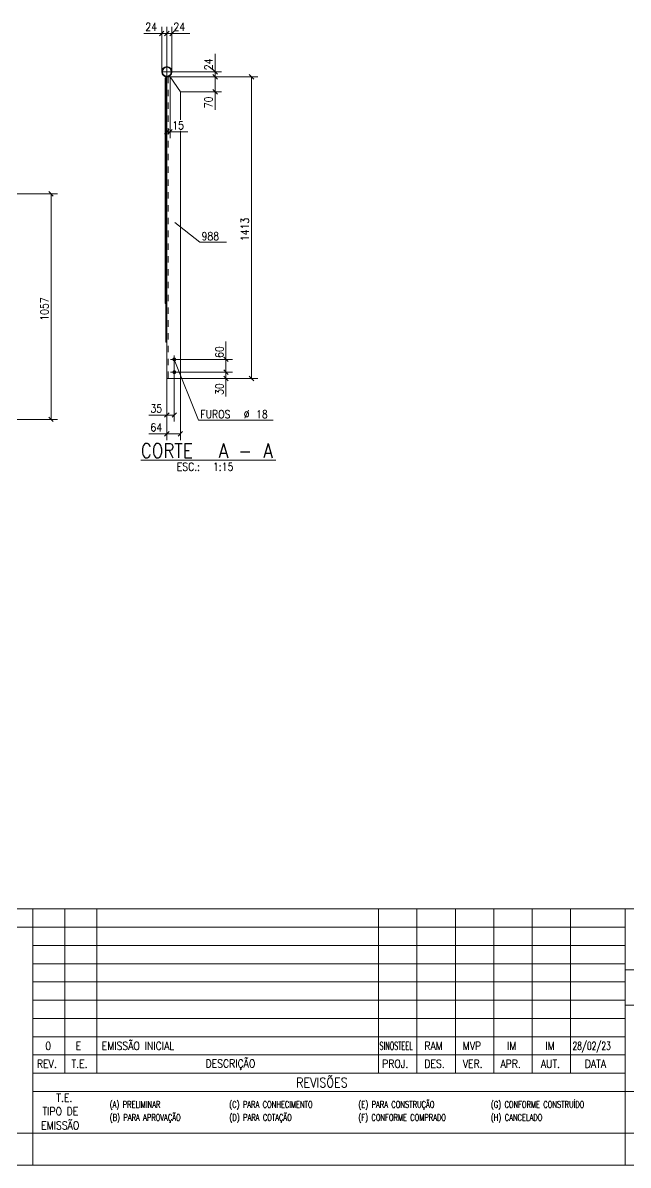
# Model space of a CAD drawing. Header units: millimetres. Extents: x 2 to 846, y 5 to 599.
# Drawn here: x 472.9 to 662, y 5 to 361.7 of the extents above; entities that cross this region are included whole.
import ezdxf

# ---------------------------------------------------------------- set-up
doc = ezdxf.new("R2010")
doc.units = ezdxf.units.MM
doc.linetypes.add('XKITLINE00', pattern=[0])
doc.linetypes.add('XKITLINE02', pattern=[4, 2, -2])
for name, color, linetype, lineweight in [('Cota', 4, 'Continuous', 0), ('Marca da peça', 2, 'Continuous', 0), ('Marca do parafuso', 4, 'Continuous', 0), ('Outro tipo de objeto', 7, 'Continuous', 0), ('Parafuso', 3, 'Continuous', 0), ('Peça', 2, 'Continuous', 0)]:
    doc.layers.add(name, color=color, linetype=linetype, lineweight=lineweight)
doc.styles.add('ROMANS', font='ROMANS__.TTF')
doc.styles.add('SIMPLEX', font='SIMPLEX_.TTF')

# ---------------------------------------------------------------- blocks, each defined once
blk = doc.blocks.new('*A26')
at = {"layer": 'Parafuso'}
for points in [[(520.23, 257.23), (520.26, 257.23), (520.28, 257.22), (520.31, 257.22), (520.34, 257.21), (520.37, 257.2), (520.4, 257.19), (520.43, 257.18), (520.45, 257.17), (520.48, 257.16), (520.5, 257.14), (520.53, 257.13), (520.55, 257.11), (520.58, 257.09), (520.6, 257.07), (520.62, 257.05), (520.64, 257.03), (520.66, 257.01), (520.68, 256.99), (520.7, 256.96), (520.71, 256.94), (520.73, 256.91), (520.74, 256.89), (520.75, 256.86), (520.76, 256.83), (520.77, 256.8), (520.78, 256.78), (520.78, 256.75), (520.79, 256.72), (520.79, 256.69), (520.8, 256.66), (520.8, 256.63), (520.8, 256.6), (520.79, 256.57), (520.79, 256.54), (520.78, 256.51), (520.78, 256.48), (520.77, 256.46), (520.76, 256.43), (520.75, 256.4), (520.74, 256.37), (520.73, 256.35), (520.71, 256.32), (520.7, 256.3), (520.68, 256.27), (520.66, 256.25), (520.64, 256.23), (520.62, 256.21), (520.6, 256.19), (520.58, 256.17), (520.55, 256.15), (520.53, 256.13), (520.5, 256.11), (520.48, 256.1), (520.45, 256.09), (520.43, 256.08), (520.4, 256.06), (520.37, 256.06), (520.34, 256.05), (520.31, 256.04), (520.28, 256.04), (520.26, 256.03), (520.23, 256.03), (520.2, 256.03), (520.17, 256.03), (520.14, 256.03), (520.11, 256.04), (520.08, 256.04), (520.05, 256.05), (520.02, 256.06), (519.99, 256.06), (519.97, 256.08), (519.94, 256.09), (519.91, 256.1), (519.89, 256.11), (519.86, 256.13), (519.84, 256.15), (519.82, 256.17), (519.79, 256.19), (519.77, 256.21), (519.75, 256.23), (519.73, 256.25), (519.71, 256.27), (519.7, 256.3), (519.68, 256.32), (519.67, 256.35), (519.65, 256.37), (519.64, 256.4), (519.63, 256.43), (519.62, 256.46), (519.61, 256.48), (519.61, 256.51), (519.6, 256.54), (519.6, 256.57), (519.6, 256.6), (519.6, 256.63), (519.6, 256.66), (519.6, 256.69), (519.6, 256.72), (519.61, 256.75), (519.61, 256.78), (519.62, 256.8), (519.63, 256.83), (519.64, 256.86), (519.65, 256.89), (519.67, 256.91), (519.68, 256.94), (519.7, 256.96), (519.71, 256.99), (519.73, 257.01), (519.75, 257.03), (519.77, 257.05), (519.79, 257.07), (519.82, 257.09), (519.84, 257.11), (519.86, 257.13), (519.89, 257.14), (519.91, 257.16), (519.94, 257.17), (519.97, 257.18), (519.99, 257.19), (520.02, 257.2), (520.05, 257.21), (520.08, 257.22), (520.11, 257.22), (520.14, 257.23), (520.17, 257.23), (520.2, 257.23)], [(520.23, 253.23), (520.26, 253.23), (520.28, 253.22), (520.31, 253.22), (520.34, 253.21), (520.37, 253.2), (520.4, 253.19), (520.43, 253.18), (520.45, 253.17), (520.48, 253.16), (520.5, 253.14), (520.53, 253.13), (520.55, 253.11), (520.58, 253.09), (520.6, 253.07), (520.62, 253.05), (520.64, 253.03), (520.66, 253.01), (520.68, 252.99), (520.7, 252.96), (520.71, 252.94), (520.73, 252.91), (520.74, 252.89), (520.75, 252.86), (520.76, 252.83), (520.77, 252.8), (520.78, 252.78), (520.78, 252.75), (520.79, 252.72), (520.79, 252.69), (520.8, 252.66), (520.8, 252.63), (520.8, 252.6), (520.79, 252.57), (520.79, 252.54), (520.78, 252.51), (520.78, 252.48), (520.77, 252.46), (520.76, 252.43), (520.75, 252.4), (520.74, 252.37), (520.73, 252.35), (520.71, 252.32), (520.7, 252.3), (520.68, 252.27), (520.66, 252.25), (520.64, 252.23), (520.62, 252.21), (520.6, 252.19), (520.58, 252.17), (520.55, 252.15), (520.53, 252.13), (520.5, 252.11), (520.48, 252.1), (520.45, 252.09), (520.43, 252.08), (520.4, 252.06), (520.37, 252.06), (520.34, 252.05), (520.31, 252.04), (520.28, 252.04), (520.26, 252.03), (520.23, 252.03), (520.2, 252.03), (520.17, 252.03), (520.14, 252.03), (520.11, 252.04), (520.08, 252.04), (520.05, 252.05), (520.02, 252.06), (519.99, 252.06), (519.97, 252.08), (519.94, 252.09), (519.91, 252.1), (519.89, 252.11), (519.86, 252.13), (519.84, 252.15), (519.82, 252.17), (519.79, 252.19), (519.77, 252.21), (519.75, 252.23), (519.73, 252.25), (519.71, 252.27), (519.7, 252.3), (519.68, 252.32), (519.67, 252.35), (519.65, 252.37), (519.64, 252.4), (519.63, 252.43), (519.62, 252.46), (519.61, 252.48), (519.61, 252.51), (519.6, 252.54), (519.6, 252.57), (519.6, 252.6), (519.6, 252.63), (519.6, 252.66), (519.6, 252.69), (519.6, 252.72), (519.61, 252.75), (519.61, 252.78), (519.62, 252.8), (519.63, 252.83), (519.64, 252.86), (519.65, 252.89), (519.67, 252.91), (519.68, 252.94), (519.7, 252.96), (519.71, 252.99), (519.73, 253.01), (519.75, 253.03), (519.77, 253.05), (519.79, 253.07), (519.82, 253.09), (519.84, 253.11), (519.86, 253.13), (519.89, 253.14), (519.91, 253.16), (519.94, 253.17), (519.97, 253.18), (519.99, 253.19), (520.02, 253.2), (520.05, 253.21), (520.08, 253.22), (520.11, 253.22), (520.14, 253.23), (520.17, 253.23), (520.2, 253.23)]]:
    blk.add_hatch(color=7, dxfattribs=at).paths.add_polyline_path(points, flags=17)
at = {"layer": 'Parafuso', "color": 7, "linetype": 'XKITLINE00', "lineweight": 0}
for p, q in [((520.2, 257.83), (520.2, 255.43)), ((519, 256.63), (521.4, 256.63)), ((520.2, 253.83), (520.2, 251.43)), ((519, 252.63), (521.4, 252.63))]:
    blk.add_line(p, q, dxfattribs=at)
blk = doc.blocks.new('*A27')
at = {"layer": 'Peça', "color": 4, "linetype": 'XKITLINE00', "lineweight": 0}
for p, q in [((517.86, 344.83), (518.86, 344.83)), ((517.86, 344.83), (517.86, 275.38)), ((518.86, 344.83), (522.1, 340.16)), ((522.1, 340.16), (522.1, 331.46)), ((522.1, 327.96), (522.1, 250.63)), ((517.86, 262.05), (517.86, 250.63)), ((522.1, 250.63), (517.86, 250.63))]:
    blk.add_line(p, q, dxfattribs=at)
at = {"layer": 'Peça', "color": 7, "linetype": 'XKITLINE02', "lineweight": 0}
for p, q in [((518.29, 344.83), (518.29, 250.63)), ((517.86, 275.38), (517.86, 262.05))]:
    blk.add_line(p, q, dxfattribs=at)
blk = doc.blocks.new('*A28')
at = {"layer": 'Peça', "color": 4, "linetype": 'XKITLINE00', "lineweight": 0}
for p, q in [((517.55, 275.38), (517.86, 275.38)), ((517.55, 262.05), (517.55, 275.38)), ((517.86, 275.38), (517.86, 262.05)), ((517.86, 262.05), (517.55, 262.05))]:
    blk.add_line(p, q, dxfattribs=at)
blk = doc.blocks.new('*A29')
at = {"layer": 'Peça', "color": 4, "linetype": 'XKITLINE00', "lineweight": 0}
for p, q in [((517.32, 344.5), (517.54, 344.5)), ((517.32, 274.05), (517.32, 344.5)), ((517.54, 344.5), (517.54, 274.05)), ((517.54, 274.05), (517.32, 274.05))]:
    blk.add_line(p, q, dxfattribs=at)
blk = doc.blocks.new('*A30')
at = {"layer": 'Peça', "color": 4, "linetype": 'XKITLINE00', "lineweight": 0}
for p, q in [((517.54, 308.05), (517.86, 308.05)), ((517.54, 304.65), (517.54, 308.05)), ((517.86, 308.05), (517.86, 304.65)), ((517.86, 304.65), (517.54, 304.65))]:
    blk.add_line(p, q, dxfattribs=at)
blk = doc.blocks.new('*A31')
at = {"layer": 'Peça', "color": 4, "linetype": 'XKITLINE00', "lineweight": 0}
for p, q in [((517.54, 344.83), (517.86, 344.83)), ((517.54, 343.16), (517.54, 344.83)), ((517.86, 343.16), (517.54, 343.16)), ((517.86, 344.83), (517.86, 343.16))]:
    blk.add_line(p, q, dxfattribs=at)
blk = doc.blocks.new('*A32')
at = {"layer": 'Peça', "color": 4, "linetype": 'XKITLINE00', "lineweight": 0}
for radius, start, end in [(1.61, 22.5, 202.5), (1.61, 202.5, 22.5), (1.39, 157.5, 337.5), (1.39, 337.5, 157.5)]:
    blk.add_arc((517.86, 346.44), radius, start, end, dxfattribs=at)
blk = doc.blocks.new('*A160')
at = {"layer": 'Cota', "color": 7, "linetype": 'XKITLINE00', "lineweight": 0}
for p, q in [((518.86, 344.83), (534.93, 344.83)), ((532.22, 345.54), (533.64, 344.12)), ((532.93, 340.16), (532.93, 344.83)), ((522.1, 340.16), (534.93, 340.16)), ((532.22, 340.87), (533.64, 339.46)), ((532.93, 340.16), (532.93, 334.58)), ((532.93, 340.16), (532.93, 334.58))]:
    blk.add_line(p, q, dxfattribs=at)
at = {"layer": 'Cota', "color": 3}
for p in [(532.93, 344.83), (532.93, 340.16)]:
    blk.add_point(p, dxfattribs=at)
at = {"layer": 'Cota', "color": 3, "style": 'SIMPLEX', "width": 0.85}
blk.add_text('70', height=2.5, rotation=90.0002, dxfattribs=at).set_placement((532.13, 335.05))
blk = doc.blocks.new('*A161')
at = {"layer": 'Cota', "color": 7, "linetype": 'XKITLINE00', "lineweight": 0}
for p, q in [((532.93, 346.44), (532.93, 352.02)), ((532.93, 346.44), (532.93, 352.02)), ((516.25, 346.44), (534.93, 346.44)), ((532.22, 347.15), (533.64, 345.73)), ((532.93, 344.83), (532.93, 346.44)), ((518.86, 344.83), (534.93, 344.83)), ((532.22, 345.54), (533.64, 344.12))]:
    blk.add_line(p, q, dxfattribs=at)
at = {"layer": 'Cota', "color": 3}
for p in [(532.93, 346.44), (532.93, 344.83)]:
    blk.add_point(p, dxfattribs=at)
at = {"layer": 'Cota', "color": 3, "style": 'SIMPLEX', "width": 0.85}
blk.add_text('24', height=2.5, rotation=90.0002, dxfattribs=at).set_placement((532.13, 346.91))
blk = doc.blocks.new('*A162')
at = {"layer": 'Cota', "color": 7, "linetype": 'XKITLINE00', "lineweight": 0}
for p, q in [((518.86, 344.83), (546.3, 344.83)), ((543.59, 345.54), (545, 344.12)), ((544.3, 250.63), (544.3, 344.83)), ((522.1, 250.63), (532.53, 250.63)), ((536.03, 250.63), (546.3, 250.63)), ((543.59, 251.34), (545, 249.92))]:
    blk.add_line(p, q, dxfattribs=at)
at = {"layer": 'Cota', "color": 3}
for p in [(544.3, 344.83), (544.3, 250.63)]:
    blk.add_point(p, dxfattribs=at)
at = {"layer": 'Cota', "color": 3, "style": 'SIMPLEX', "width": 0.85}
blk.add_text('1413', height=2.5, rotation=90.0002, dxfattribs=at).set_placement((543.5, 293.55))
blk = doc.blocks.new('*A163')
at = {"layer": 'Cota', "color": 7, "linetype": 'XKITLINE00', "lineweight": 0}
for p, q in [((535.62, 253.34), (537.04, 251.92)), ((520.2, 252.63), (538.33, 252.63)), ((522.1, 250.63), (538.33, 250.63)), ((535.62, 251.34), (537.04, 249.92)), ((536.33, 250.63), (536.33, 252.63)), ((536.33, 250.63), (536.33, 245.05)), ((536.33, 250.63), (536.33, 245.05))]:
    blk.add_line(p, q, dxfattribs=at)
at = {"layer": 'Cota', "color": 3}
for p in [(536.33, 252.63), (536.33, 250.63)]:
    blk.add_point(p, dxfattribs=at)
at = {"layer": 'Cota', "color": 3, "style": 'SIMPLEX', "width": 0.85}
blk.add_text('30', height=2.5, rotation=90.0002, dxfattribs=at).set_placement((535.53, 245.52))
blk = doc.blocks.new('*A164')
at = {"layer": 'Cota', "color": 7, "linetype": 'XKITLINE00', "lineweight": 0}
for p, q in [((536.33, 256.63), (536.33, 262.21)), ((536.33, 256.63), (536.33, 262.21)), ((535.62, 257.34), (537.04, 255.92)), ((520.2, 256.63), (538.33, 256.63)), ((535.62, 253.34), (537.04, 251.92)), ((536.33, 252.63), (536.33, 256.63)), ((520.2, 252.63), (538.33, 252.63))]:
    blk.add_line(p, q, dxfattribs=at)
at = {"layer": 'Cota', "color": 3}
for p in [(536.33, 256.63), (536.33, 252.63)]:
    blk.add_point(p, dxfattribs=at)
at = {"layer": 'Cota', "color": 3, "style": 'SIMPLEX', "width": 0.85}
blk.add_text('60', height=2.5, rotation=90.0002, dxfattribs=at).set_placement((535.53, 257.1))
blk = doc.blocks.new('*A165')
at = {"layer": 'Cota', "color": 7, "linetype": 'XKITLINE00', "lineweight": 0}
for p, q in [((520.2, 256.63), (520.2, 237.24)), ((517.86, 250.63), (517.86, 237.24)), ((517.86, 239.24), (512.28, 239.24)), ((517.86, 239.24), (512.28, 239.24)), ((518.57, 239.95), (517.16, 238.53)), ((517.86, 239.24), (520.2, 239.24)), ((520.9, 239.95), (519.49, 238.53))]:
    blk.add_line(p, q, dxfattribs=at)
at = {"layer": 'Cota', "color": 3}
for p in [(517.86, 239.24), (520.2, 239.24)]:
    blk.add_point(p, dxfattribs=at)
at = {"layer": 'Cota', "color": 3, "style": 'SIMPLEX', "width": 0.85}
blk.add_text('35', height=2.5, dxfattribs=at).set_placement((512.75, 240.04))
blk = doc.blocks.new('*A166')
at = {"layer": 'Cota', "color": 7, "linetype": 'XKITLINE00', "lineweight": 0}
for p, q in [((517.86, 250.63), (517.86, 243.04)), ((522.1, 250.63), (522.1, 231.35)), ((517.86, 239.54), (517.86, 231.35)), ((517.86, 233.35), (512.28, 233.35)), ((517.86, 233.35), (512.28, 233.35)), ((518.57, 234.06), (517.16, 232.65)), ((517.86, 233.35), (522.1, 233.35)), ((522.8, 234.06), (521.39, 232.65))]:
    blk.add_line(p, q, dxfattribs=at)
at = {"layer": 'Cota', "color": 3}
for p in [(517.86, 233.35), (522.1, 233.35)]:
    blk.add_point(p, dxfattribs=at)
at = {"layer": 'Cota', "color": 3, "style": 'SIMPLEX', "width": 0.85}
blk.add_text('64', height=2.5, dxfattribs=at).set_placement((512.75, 234.15))
blk = doc.blocks.new('*A167')
at = {"layer": 'Cota', "color": 7, "linetype": 'XKITLINE00', "lineweight": 0}
for p, q in [((517.86, 344.83), (517.86, 360.47)), ((519.47, 346.44), (519.47, 360.47)), ((518.57, 359.12), (517.15, 357.71)), ((517.86, 358.42), (519.47, 358.42)), ((520.18, 359.12), (518.77, 357.71)), ((519.47, 358.42), (525.06, 358.42)), ((519.47, 358.42), (525.06, 358.42))]:
    blk.add_line(p, q, dxfattribs=at)
at = {"layer": 'Cota', "color": 3}
for p in [(517.86, 358.42), (519.47, 358.42)]:
    blk.add_point(p, dxfattribs=at)
at = {"layer": 'Cota', "color": 3, "style": 'SIMPLEX', "width": 0.85}
blk.add_text('24', height=2.5, dxfattribs=at).set_placement((519.94, 359.22))
blk = doc.blocks.new('*A168')
at = {"layer": 'Cota', "color": 7, "linetype": 'XKITLINE00', "lineweight": 0}
for p, q in [((516.25, 346.44), (516.25, 360.47)), ((517.86, 344.83), (517.86, 360.47)), ((516.25, 358.42), (510.67, 358.42)), ((516.25, 358.42), (510.67, 358.42)), ((516.96, 359.12), (515.55, 357.71)), ((516.25, 358.42), (517.86, 358.42)), ((518.57, 359.12), (517.15, 357.71))]:
    blk.add_line(p, q, dxfattribs=at)
at = {"layer": 'Cota', "color": 3}
for p in [(516.25, 358.42), (517.86, 358.42)]:
    blk.add_point(p, dxfattribs=at)
at = {"layer": 'Cota', "color": 3, "style": 'SIMPLEX', "width": 0.85}
blk.add_text('24', height=2.5, dxfattribs=at).set_placement((511.14, 359.22))
blk = doc.blocks.new('*A169')
at = {"layer": 'Cota', "color": 7, "linetype": 'XKITLINE00', "lineweight": 0}
for p, q in [((517.86, 344.83), (517.86, 325.66)), ((518.86, 344.83), (518.86, 325.66)), ((518.57, 328.36), (517.16, 326.95)), ((519.57, 328.36), (518.16, 326.95)), ((517.86, 327.66), (518.86, 327.66)), ((518.86, 327.66), (524.45, 327.66)), ((518.86, 327.66), (524.45, 327.66))]:
    blk.add_line(p, q, dxfattribs=at)
at = {"layer": 'Cota', "color": 3}
for p in [(517.86, 327.66), (518.86, 327.66)]:
    blk.add_point(p, dxfattribs=at)
at = {"layer": 'Cota', "color": 3, "style": 'SIMPLEX', "width": 0.85}
blk.add_text('15', height=2.5, dxfattribs=at).set_placement((519.57, 328.46))
blk = doc.blocks.new('*A170')
at = {"layer": 'Marca do parafuso', "color": 7, "linetype": 'XKITLINE00', "lineweight": 0}
for p, q in [((520.2, 256.63), (527.73, 237.63)), ((527.73, 237.63), (551.1, 237.63))]:
    blk.add_line(p, q, dxfattribs=at)
at = {"layer": 'Marca do parafuso', "color": 3, "style": 'ROMANS', "width": 0.85}
for s, p in [('FUROS', (528.33, 238.23)), ('Ø', (541.86, 238.23)), ('18', (545.73, 238.23))]:
    blk.add_text(s, height=2.5, dxfattribs=at).set_placement(p)
blk = doc.blocks.new('*A171')
at = {"layer": 'Marca da peça', "color": 7, "linetype": 'XKITLINE00', "lineweight": 0}
for p, q in [((520.33, 299.35), (528.12, 293.25)), ((528.12, 293.25), (536.47, 293.25))]:
    blk.add_line(p, q, dxfattribs=at)
at = {"layer": 'Marca da peça', "color": 4, "style": 'ROMANS', "width": 0.85}
blk.add_text('988', height=2.5, dxfattribs=at).set_placement((528.72, 293.85))
blk = doc.blocks.new('*A172')
at = {"layer": 'Outro tipo de objeto', "color": 1, "linetype": 'XKITLINE00', "lineweight": 0}
blk.add_line((509.73, 225.1), (551.89, 225.1), dxfattribs=at)
at = {"layer": 'Outro tipo de objeto', "color": 1, "style": 'ROMANS', "width": 0.85}
for s, p in [('CORTE', (509.73, 225.85)), ('A', (534.09, 225.85)), ('A', (548.02, 225.85)), ('-', (540.21, 225.85))]:
    blk.add_text(s, height=4.5, dxfattribs=at).set_placement(p)
at = {"layer": 'Outro tipo de objeto', "color": 3, "style": 'ROMANS', "width": 0.85}
for s, p in [('ESC.:', (520.96, 221.85)), ('1:15', (532.28, 221.85))]:
    blk.add_text(s, height=2.5, dxfattribs=at).set_placement(p)
blk = doc.blocks.new('*A235')
at = {"layer": 'Cota', "color": 7, "linetype": 'XKITLINE00', "lineweight": 0}
for p, q in [((469.04, 308.34), (483.69, 308.34)), ((480.98, 309.04), (482.4, 307.63)), ((481.69, 237.89), (481.69, 308.34)), ((469.04, 237.89), (483.69, 237.89)), ((480.98, 238.6), (482.4, 237.18))]:
    blk.add_line(p, q, dxfattribs=at)
at = {"layer": 'Cota', "color": 3}
for p in [(481.69, 308.34), (481.69, 237.89)]:
    blk.add_point(p, dxfattribs=at)
at = {"layer": 'Cota', "color": 3, "style": 'SIMPLEX', "width": 0.85}
blk.add_text('1057', height=2.5, rotation=90.0002, dxfattribs=at).set_placement((480.89, 268.7))

msp = doc.modelspace()

# ---------------------------------------------------------------- linework, layer by layer
at = {"layer": 'Outro tipo de objeto', "color": 5, "linetype": 'XKITLINE00', "lineweight": 0}
for p, q in [((30, 85), (836, 85)), ((476, 15), (476, 85)), ((661, 15), (661, 85)), ((661, 66), (836, 66)), ((661, 55), (836, 55)), ((661, 28), (836, 28))]:
    msp.add_line(p, q, dxfattribs=at)
at = {"layer": 'Outro tipo de objeto', "color": 3, "linetype": 'XKITLINE00', "lineweight": 0}
for p, q in [((486, 33.7), (486, 85)), ((496, 33.7), (496, 85)), ((584, 85), (584, 33.7)), ((596, 85), (596, 33.7)), ((608, 85), (608, 33.7)), ((620, 85), (620, 33.7)), ((632, 85), (632, 33.7)), ((644, 85), (644, 33.7))]:
    msp.add_line(p, q, dxfattribs=at)
at = {"layer": 'Outro tipo de objeto', "color": 4, "linetype": 'XKITLINE00', "lineweight": 0}
for p, q in [((30, 79.3), (476, 79.3)), ((476, 39.4), (661, 39.4)), ((476, 33.7), (661, 33.7)), ((476, 28), (661, 28))]:
    msp.add_line(p, q, dxfattribs=at)
at = {"layer": 'Outro tipo de objeto', "color": 7, "linetype": 'XKITLINE00', "lineweight": 0}
for p, q in [((476, 79.3), (661, 79.3)), ((476, 73.6), (661, 73.6)), ((476, 67.9), (661, 67.9)), ((476, 62.2), (661, 62.2)), ((476, 56.5), (661, 56.5)), ((476, 50.8), (661, 50.8)), ((476, 45.1), (661, 45.1)), ((5.04, 5.04), (846, 5.04))]:
    msp.add_line(p, q, dxfattribs=at)
at = {"layer": 'Outro tipo de objeto', "color": 6, "linetype": 'XKITLINE00', "lineweight": 0}
msp.add_line((30, 15), (836, 15), dxfattribs=at)
at = {"layer": 'Outro tipo de objeto', "color": 2, "linetype": 'XKITLINE00', "lineweight": 0}
for p, q in [((476, 15), (476, 5)), ((661, 15), (661, 5))]:
    msp.add_line(p, q, dxfattribs=at)

# ---------------------------------------------------------------- block references
at = {"lineweight": 0}
for name in ['*A168', '*A167', '*A161', '*A32', '*A169', '*A29', '*A31', '*A27', '*A160', '*A162', '*A235', '*A30', '*A171', '*A28', '*A164', '*A26', '*A165', '*A170', '*A163', '*A166', '*A172']:
    msp.add_blockref(name, (0, 0), dxfattribs=at)

# ---------------------------------------------------------------- texts
at = {"layer": 'Outro tipo de objeto', "color": 3}
for s, height, style, width, p in [('0', 2.5, 'ROMANS', 0.85, (479.88, 41)), ('E', 2.5, 'ROMANS', 0.85, (489.38, 41)), ('EMISSÃO INICIAL', 2.5, 'ROMANS', 0.85, (497.5, 41)), ('SINOSTEEL', 2.5, 'ROMANS', 0.51, (584.29, 41)), ('RAM', 2.5, 'ROMANS', 0.85, (598.32, 41)), ('MVP', 2.5, 'ROMANS', 0.85, (610.32, 41)), ('IM', 2.5, 'ROMANS', 0.85, (624.15, 41)), ('IM', 2.5, 'ROMANS', 0.85, (636.15, 41)), ('28/02/23', 2.5, 'ROMANS', 0.68, (644.6, 41)), ('(A) PRELIMINAR', 2, 'SIMPLEX', 0.765, (500.02, 22.95)), ('(C) PARA CONHECIMENTO', 2, 'SIMPLEX', 0.765, (537.36, 22.95)), ('(E) PARA CONSTRUÇÃO', 2, 'SIMPLEX', 0.765, (577.71, 22.95)), ('(G) CONFORME CONSTRUÍDO', 2, 'SIMPLEX', 0.765, (619.09, 22.95)), ('(B) PARA APROVAÇÃO', 2, 'SIMPLEX', 0.765, (500.02, 18.89)), ('(D) PARA COTAÇÃO', 2, 'SIMPLEX', 0.765, (537.43, 18.89)), ('(F) CONFORME COMPRADO', 2, 'SIMPLEX', 0.765, (577.71, 18.89)), ('(H) CANCELADO', 2, 'SIMPLEX', 0.765, (619.09, 18.89))]:
    msp.add_text(s, height=height, dxfattribs=dict(at, style=style, width=width)).set_placement(p)
at = {"layer": 'Outro tipo de objeto', "color": 4, "style": 'SIMPLEX', "width": 0.85}
for s, p in [('REV.', (477.31, 35.41)), ('T.E.', (488.09, 35.41)), ('DESCRIÇÃO', (529.94, 35.48)), ('PROJ.', (585.12, 35.41)), ('DES.', (598.31, 35.41)), ('VER.', (610.31, 35.41)), ('APR.', (622.07, 35.41)), ('AUT.', (634.69, 35.41)), ('DATA', (648.42, 35.41)), ('T.E.', (483.34, 24.77)), ('TIPO DE', (479, 20.57)), ('EMISSÃO', (478.58, 16.17))]:
    msp.add_text(s, height=2.5, dxfattribs=at).set_placement(p)
at = {"layer": 'Outro tipo de objeto', "color": 5, "style": 'SIMPLEX', "width": 0.85}
msp.add_text('REVISÕES', height=3, dxfattribs=at).set_placement((558.29, 29.29))

doc.saveas('drawing.dxf')
